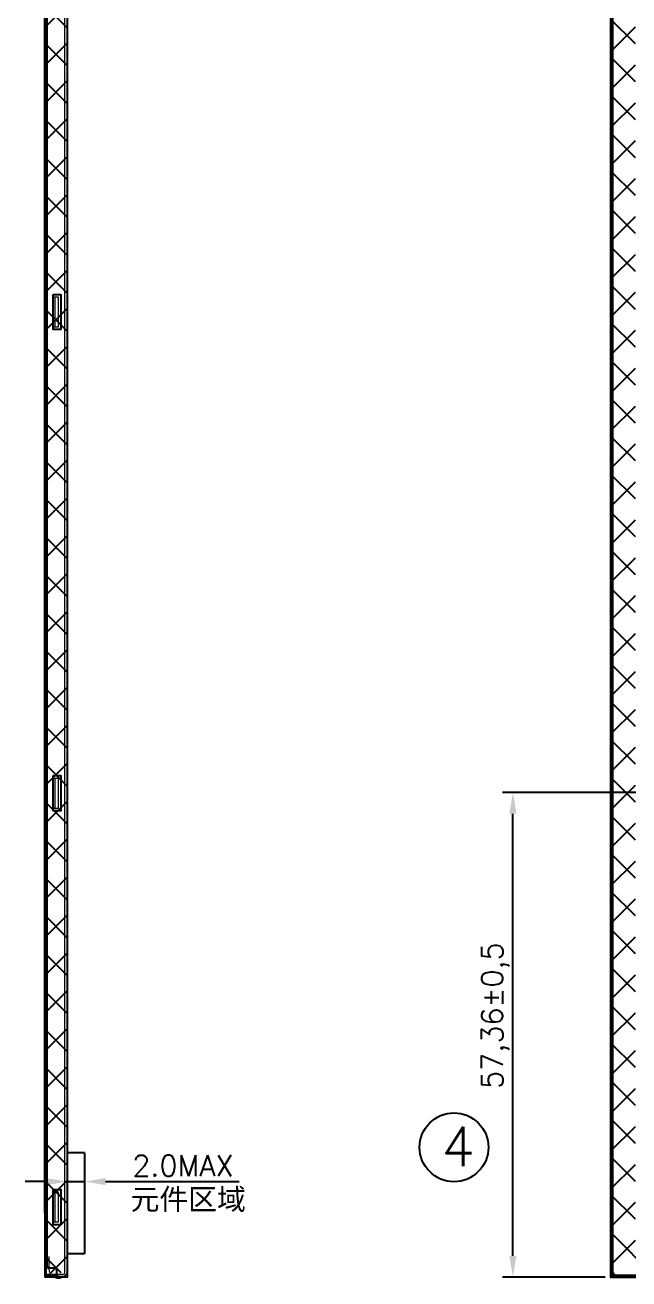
# Model space of a CAD drawing. Header units: millimetres. Extents: x 1532 to 2244, y 694 to 1195.
# Drawn here: x 1817.5 to 1889, y 898 to 1046.5 of the extents above; entities that cross this region are included whole.
import ezdxf

# ---------------------------------------------------------------- set-up
doc = ezdxf.new("R2010")
doc.units = ezdxf.units.MM
for name, color, linetype in [('1DIM', 6, 'Continuous'), ('1FPC', 32, 'Continuous'), ('HOU', 7, 'Continuous')]:
    doc.layers.add(name, color=color, linetype=linetype)
doc.layers.add('标注', color=3, linetype='Continuous', lineweight=13)
doc.layers.add('胶框', color=7, linetype='Continuous', lineweight=20)
doc.styles.add('ROMANS', font='romans.shx', dxfattribs={"height": 1.2})
doc.styles.get("Standard").update_dxf_attribs({"font": 'txt', "bigfont": 'gbcbig.shx'})
doc.dimstyles.new('ISO-25$0', dxfattribs={"dimtxt": 1.8, "dimasz": 2, "dimexe": 0.5, "dimexo": 0.5, "dimgap": 0.5, "dimtad": 0, "dimdsep": 46, "dimtxsty": 'ROMANS', "dimcen": 2.5, "dimclrd": 256, "dimclre": 256, "dimclrt": 256, "dimadec": 0, "dimazin": 0, "dimtp": 1.2, "dimtm": 1.2, "dimtfac": 1, "dimtmove": 0, "dimatfit": 3, "dimfxl": 0, "dimtolj": 1, "dimlwd": -1, "dimarcsym": 0})

# ---------------------------------------------------------------- blocks, each defined once
blk = doc.blocks.new('*D43')
at = {"layer": '1DIM', "color": 0, "lineweight": -2, "transparency": 16777216}
for p, q in [((1822.5, 912.29), (1822.5, 908.27)), ((1824.54, 912.29), (1824.54, 908.27)), ((1820, 909.52), (1817.5, 909.52)), ((1822.5, 909.52), (1824.54, 909.52)), ((1827.04, 909.52), (1842.87, 909.52))]:
    blk.add_line(p, q, dxfattribs=at)
at = {"layer": '1DIM', "color": 0, "transparency": 16777216}
for points in [[(1820, 909.94), (1820, 909.11), (1822.5, 909.52)], [(1827.04, 909.94), (1827.04, 909.11), (1824.54, 909.52)]]:
    blk.add_solid(points, dxfattribs=at)
at = {"layer": 'Defpoints', "color": 0, "transparency": 16777216}
for p in [(1822.5, 912.92), (1824.54, 912.92), (1824.54, 909.52)]:
    blk.add_point(p, dxfattribs=at)
at = {"layer": '1DIM', "color": 0, "transparency": 16777216, "insert": (1836.2, 911.4), "char_height": 2.5, "attachment_point": 5}
blk.add_mtext('2.0MAX', dxfattribs=at)
blk = doc.blocks.new('*D31')
at = {"layer": '1DIM', "color": 0, "lineweight": -2, "transparency": 16777216}
for p, q in [((1950.38, 955.59), (1874.04, 955.59)), ((1875.29, 900.72), (1875.29, 953.09)), ((1886.22, 898.22), (1874.04, 898.22))]:
    blk.add_line(p, q, dxfattribs=at)
at = {"layer": '1DIM', "color": 0, "transparency": 16777216}
for points in [[(1874.87, 953.09), (1875.71, 953.09), (1875.29, 955.59)], [(1874.87, 900.72), (1875.71, 900.72), (1875.29, 898.22)]]:
    blk.add_solid(points, dxfattribs=at)
at = {"layer": 'Defpoints', "color": 0, "transparency": 16777216}
for p in [(1875.29, 955.59), (1951, 955.59), (1886.85, 898.22)]:
    blk.add_point(p, dxfattribs=at)
at = {"layer": '1DIM', "color": 0, "transparency": 16777216, "insert": (1873.21, 929.18), "char_height": 2.5, "attachment_point": 5, "rotation": 90}
blk.add_mtext('57,36±0,5', dxfattribs=at)
blk = doc.blocks.new('asdfasdfasdfas')
at = {"layer": 'HOU', "color": 2}
for p, q in [((3941.03, -37873.82), (3941.03, -37647.72)), ((3943.38, -37646.52), (3943.38, -37875.02)), ((3941.03, -37875.02), (3941.03, -37874.82)), ((3941.03, -37874.82), (3942.18, -37874.82)), ((3942.18, -37874.02), (3941.23, -37874.02)), ((3942.18, -37875.02), (3942.18, -37874.02)), ((3943.38, -37875.02), (3941.03, -37875.02))]:
    blk.add_line(p, q, dxfattribs=at)
for points in [[(3941.68, -37758.72), (3941.68, -37762.82), (3942.68, -37762.82), (3942.68, -37758.72), (3941.68, -37758.72)], [(3941.68, -37815.72), (3941.68, -37819.82), (3942.68, -37819.82), (3942.68, -37815.72), (3941.68, -37815.72)], [(3941.68, -37864.72), (3941.68, -37868.82), (3942.68, -37868.82), (3942.68, -37864.72), (3941.68, -37864.72)]]:
    blk.add_lwpolyline(points, dxfattribs=at)
blk.add_arc((3941.23, -37873.82), 0.2, 180, 270, dxfattribs=at)
blk = doc.blocks.new('LCM2')
at = {"layer": '标注', "color": 0}
for p, q in [((2237.12, 1723.52), (2237.12, 1495.62)), ((2239.33, 1495.82), (2239.33, 1723.32)), ((2237.88, 1611.32), (2237.88, 1607.82)), ((2238.58, 1611.32), (2237.88, 1611.32)), ((2238.13, 1611.32), (2238.13, 1607.82)), ((2238.58, 1607.82), (2238.58, 1611.32)), ((2237.88, 1607.82), (2238.58, 1607.82)), ((2237.88, 1554.32), (2237.88, 1550.82)), ((2238.58, 1554.32), (2237.88, 1554.32)), ((2238.13, 1554.32), (2238.13, 1550.82)), ((2238.58, 1550.82), (2238.58, 1554.32)), ((2237.88, 1550.82), (2238.58, 1550.82)), ((2237.88, 1505.32), (2237.88, 1501.82)), ((2238.58, 1505.32), (2237.88, 1505.32)), ((2238.13, 1505.32), (2238.13, 1501.82)), ((2238.58, 1501.82), (2238.58, 1505.32)), ((2237.88, 1501.82), (2238.58, 1501.82)), ((2237.12, 1495.62), (2239.13, 1495.62))]:
    blk.add_line(p, q, dxfattribs=at)
blk.add_lwpolyline([(2237.88, 1495.62), (2237.88, 1495.32), (2238.13, 1495.32), (2238.58, 1495.62)], dxfattribs=at)
blk.add_arc((2239.13, 1495.82), 0.2, 270, 0, dxfattribs=at)
at = {"layer": '胶框'}
blk.add_blockref('asdfasdfasdfas', (-1703.8, 39370.34), dxfattribs=at)

msp = doc.modelspace()

# ---------------------------------------------------------------- hatches: boundary and pattern name
h = msp.add_hatch()
h.set_pattern_fill('ANSI37', color=5)
h.set_pattern_definition([(45, (-1097.4245, -613.843), (-2.245064, 2.245064), []), (135, (-1097.4245, -613.843), (-2.245064, -2.245064), [])])
h.paths.add_polyline_path([(1822.497, 1126.884), (1819.887, 1126.884), (1819.887, 898.753), (1822.497, 898.753)])
h = msp.add_hatch()
h.set_pattern_fill('ANSI37', color=5)
h.set_pattern_definition([(45, (-1332.8835, -613.843), (-2.245064, 2.245064), []), (135, (-1332.8835, -613.843), (-2.245064, -2.245064), [])])
h.paths.add_polyline_path([(2029.805, 1126.784), (1886.845, 1126.784), (1886.845, 898.223), (2029.805, 898.223)])
h.paths.add_polyline_path([(1948.25, 901.223), (1936.26, 901.223), (1889.795, 901.223), (1889.795, 1123.884), (2026.855, 1123.884), (2026.855, 901.223), (1994.878, 901.223), (1994.878, 916.466), (1948.25, 916.366)], flags=16)

# ---------------------------------------------------------------- linework, layer by layer
at = {"color": 5}
for points in [[(1819.887, 1126.784), (1822.497, 1126.784), (1822.497, 898.223), (1819.887, 898.223)], [(2029.805, 1126.784), (1886.845, 1126.784), (1886.845, 898.223), (2029.805, 898.223)]]:
    msp.add_lwpolyline(points, close=True, dxfattribs=at)
msp.add_circle((1868.309, 913.583), 4.076)
at = {"layer": '1FPC'}
for p, q in [((1824.537, 912.917), (1822.537, 912.917)), ((1824.537, 912.917), (1824.537, 900.966)), ((1824.537, 900.966), (1822.537, 900.966))]:
    msp.add_line(p, q, dxfattribs=at)
at = {"layer": '1FPC', "const_width": 0.15}
msp.add_lwpolyline([(1820.342, 900.69), (1820.342, 899.109, 0.9446726), (1822.537, 899.109), (1822.537, 955.586)], format="xyb", dxfattribs=at)
at = {"layer": 'HOU', "color": 2}
for p, q in [((1886.875, 1126.304), (1886.875, 898.703)), ((1887.075, 1126.304), (1887.075, 898.703)), ((1887.325, 898.453), (1899.616, 898.453)), ((1887.325, 898.453), (1887.325, 898.253)), ((1887.325, 898.253), (1899.698, 898.253))]:
    msp.add_line(p, q, dxfattribs=at)
for radius in [0.45, 0.25]:
    msp.add_arc((1887.325, 898.703), radius, 180, 270, dxfattribs=at)
at = {"layer": '标注'}
for p, q in [((1819.917, 1125.59), (1819.917, 905.814)), ((1819.767, 1124.79), (1819.767, 905.814)), ((1819.767, 905.814), (1819.917, 905.814))]:
    msp.add_line(p, q, dxfattribs=at)
at = {"layer": '标注', "color": 2}
msp.add_line((1887.075, 898.703), (1886.875, 898.703), dxfattribs=at)

# ---------------------------------------------------------------- block references
at = {"layer": '1DIM'}
msp.add_blockref('LCM2', (-417.11, -597.063), dxfattribs=at)

# ---------------------------------------------------------------- texts
at = {"insert": (1866.821, 915.992), "char_height": 4.6322, "attachment_point": 1}
msp.add_mtext_dynamic_manual_height_columns('{\\Ftxt,chineset|c134;4}', width=7.28845, gutter_width=23.161, heights=[5.15], dxfattribs=at)
at = {"layer": '1DIM', "insert": (1830.006, 908.684), "char_height": 2.5, "attachment_point": 1}
msp.add_mtext_dynamic_manual_height_columns('{\\fSimSun|b0|i0|c134|p2;元件区域}', width=17.45703, gutter_width=12.5, heights=[0], dxfattribs=at)

# ---------------------------------------------------------------- dimensions: what is measured, and where the dimension line sits
at = {"layer": '1DIM'}
dim = msp.add_linear_dim(base=(1875.29, 955.586), p1=(1886.845, 898.223), p2=(1951.002, 955.586), angle=90, dimstyle='ISO-25$0', override={"dimtxt": 2.5, "dimasz": 2.5, "dimexe": 1.25, "dimexo": 0.625, "dimgap": 0.625, "dimtad": 1, "dimdsep": 44, "dimtxsty": 'Standard', "dimclrd": 0, "dimclre": 0, "dimclrt": 0, "dimtol": 1, "dimlim": 0, "dimtp": 0.5, "dimtm": 0.5, "dimtolj": 0, "dimlwd": 65534}, dxfattribs=at)
dim.commit()
dim.dimension.update_dxf_attribs({"geometry": '*D31', "text_midpoint": (1875.29, 929.18), "dimtype": 160})
dim = msp.add_linear_dim(base=(1824.537, 909.523), p1=(1822.497, 912.917), p2=(1824.537, 912.917), text='2.0MAX', dimstyle='ISO-25$0', override={"dimtxt": 2.5, "dimasz": 2.5, "dimexe": 1.25, "dimexo": 0.625, "dimgap": 0.625, "dimtad": 1, "dimdsep": 44, "dimtxsty": 'Standard', "dimclrd": 0, "dimclre": 0, "dimclrt": 0, "dimtp": 0, "dimtm": 0, "dimtolj": 0, "dimlwd": 65534}, dxfattribs=at)
dim.commit()
dim.dimension.update_dxf_attribs({"geometry": '*D43', "text_midpoint": (1836.204, 911.398)})

doc.saveas('drawing.dxf')
